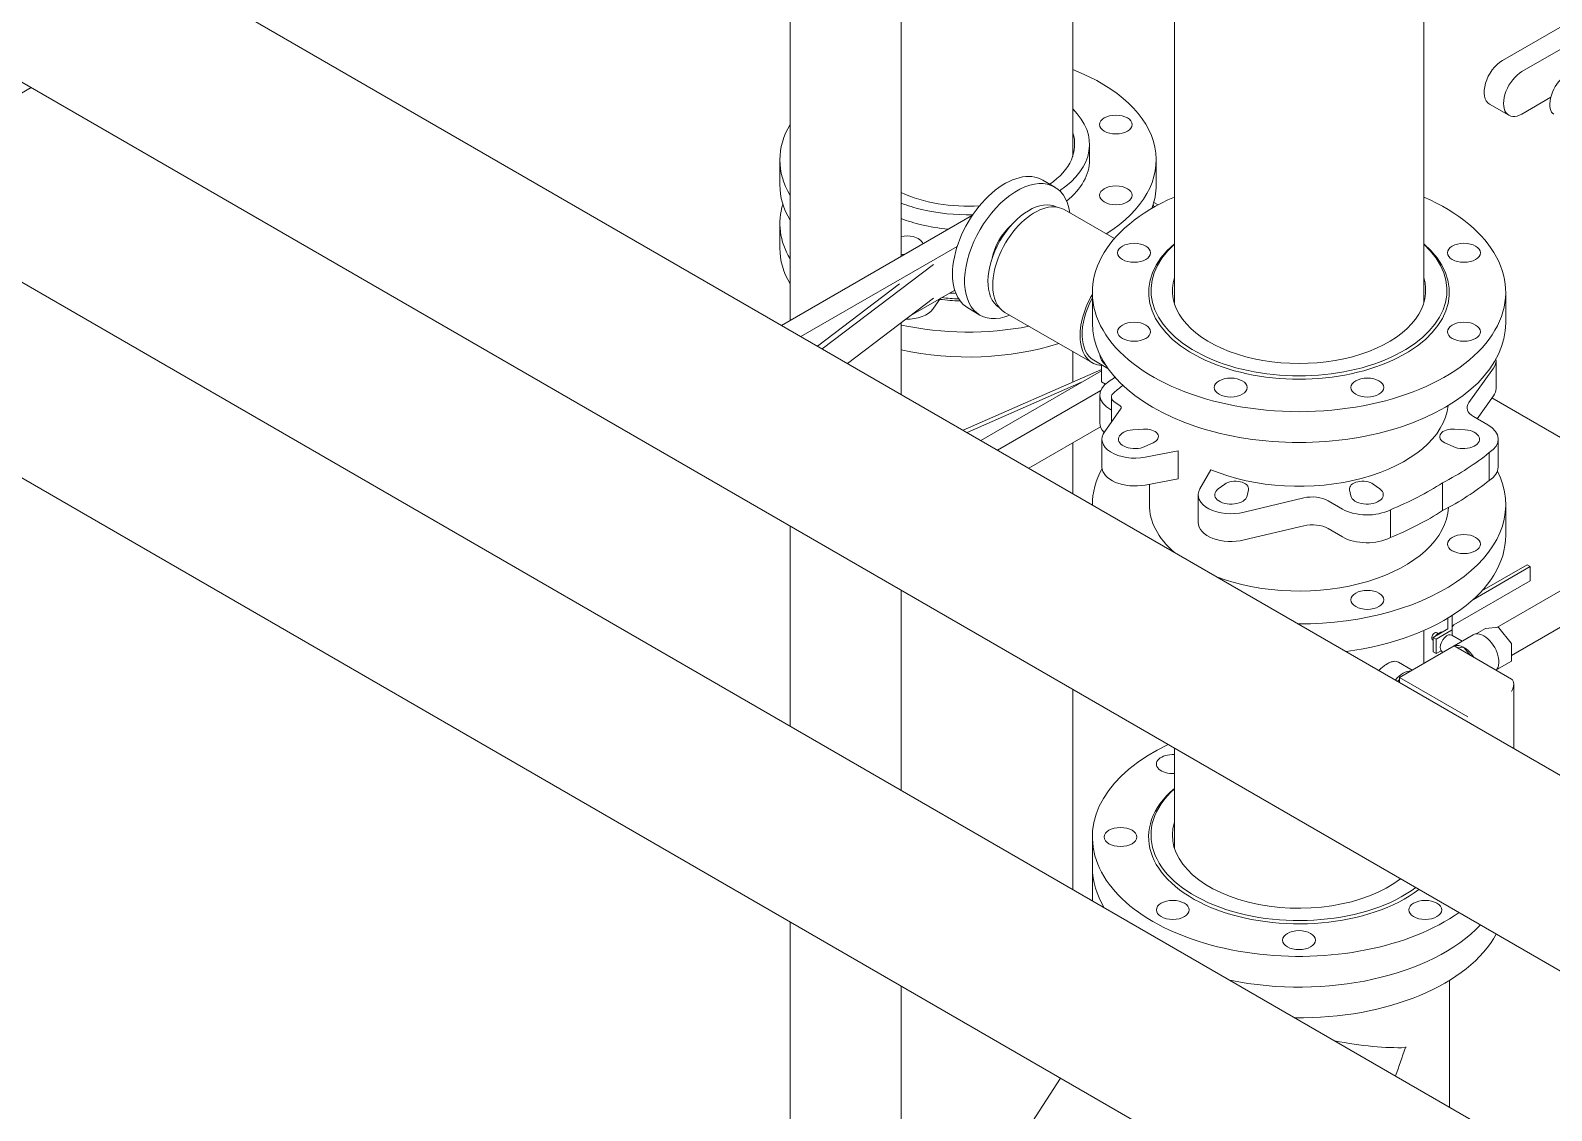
# Model space of a CAD drawing. Header units: millimetres. Extents: x -312439 to 477422, y -331570 to 212570.
# Drawn here: x 397884 to 398513, y 107805 to 108251 of the extents above; entities that cross this region are included whole.
import ezdxf

# ---------------------------------------------------------------- set-up
doc = ezdxf.new("R2010")
doc.units = ezdxf.units.MM

msp = doc.modelspace()

# ---------------------------------------------------------------- linework, layer by layer
at = {"color": 5, "linetype": 'Continuous', "lineweight": 0, "extrusion": (0, 0.816497, 0.57735)}
for p, q in [((398641.904, 107707.657), (397028.099, 108639.388)), ((398800.503, 107779.611), (397341.446, 108621.998)), ((398850.496, 107506.394), (396993.097, 108578.764)), ((398979.781, 107595.272), (397306.445, 108561.374)), ((398356.634, 108138.77), (398356.634, 108401.03)), ((398459.709, 108138.77), (398459.709, 108341.519)), ((398564.706, 108280.899), (398492.276, 108239.082)), ((398500.293, 108234.454), (398572.722, 108276.271)), ((398486.917, 108221.049), (398494.934, 108216.421)), ((398512.237, 108223.848), (398500.293, 108216.952)), ((398321.567, 108197.978), (398321.567, 108204.329)), ((398193.564, 108187.677), (398193.564, 108197.978)), ((398349.127, 108187.677), (398349.127, 108197.978)), ((398307.277, 108186.725), (398302.27, 108189.667)), ((398331.836, 108165.475), (398311.103, 108177.445)), ((398348.109, 108180.434), (398349.905, 108179.397)), ((398193.564, 108161.474), (398193.564, 108171.775)), ((398273.236, 108175.227), (398194.256, 108129.628)), ((398202.272, 108125), (398266.862, 108162.291)), ((398211.071, 108119.92), (398257.012, 108154.854)), ((398242.952, 108146.736), (398209.147, 108121.031)), ((398257.012, 108140.852), (398221.538, 108113.877)), ((398265.841, 108144.199), (398247.451, 108133.581)), ((398256.784, 108136.323), (398260.026, 108140.842)), ((398322.735, 108130.619), (398322.735, 108143.321)), ((398493.608, 108130.619), (398493.608, 108143.321)), ((398276.254, 108133.919), (398271.246, 108136.861)), ((398322.734, 108114.154), (398286.605, 108135.013)), ((398243.738, 108130.758), (398243.738, 108101.06)), ((398314.615, 108106.172), (398314.615, 108118.842)), ((398323.347, 108115.215), (398329.153, 108111.863)), ((398489.628, 108103.602), (398489.628, 108115.103)), ((398326.539, 108111.399), (398269.294, 108086.305)), ((398326.539, 108110.866), (398276.646, 108082.06)), ((398326.539, 108113.372), (398326.539, 108106.282)), ((398488.507, 108111.988), (398478.324, 108097.716)), ((398270.944, 108085.352), (398318.32, 108106.121)), ((398283.519, 108078.092), (398326.234, 108102.753)), ((398326.539, 108106.282), (398328.145, 108105.355)), ((398325.853, 108089.352), (398325.853, 108100.854)), ((398327.836, 108085.743), (398334.414, 108094.96)), ((398330.605, 108089.622), (398330.605, 108100.017)), ((398333.748, 108096.884), (398332.219, 108097.766)), ((398488.507, 108100.486), (398481.803, 108091.091)), ((398480.322, 108091.946), (398486.266, 108088.514)), ((398326.142, 108087.694), (398296.515, 108070.589)), ((398326.716, 108071.126), (398326.716, 108082.628)), ((398339.447, 108086.488), (398343.841, 108086.801)), ((398472.503, 108086.801), (398476.896, 108086.488)), ((398490.489, 108071.126), (398490.489, 108082.628)), ((398314.615, 108060.139), (398314.615, 108081.039)), ((398347.907, 108081.133), (398344.417, 108079.561)), ((398358.218, 108077.803), (398344.517, 108075.194)), ((398358.218, 108066.301), (398358.218, 108077.803)), ((398471.927, 108079.561), (398468.437, 108081.133)), ((398486.796, 108065.563), (398486.796, 108077.064)), ((398367.172, 108062.115), (398371.69, 108070.024)), ((398344.517, 108063.693), (398358.218, 108066.301)), ((398346.314, 108055.61), (398346.314, 108064.035)), ((398374.736, 108062.056), (398377.459, 108064.071)), ((398438.884, 108064.071), (398441.608, 108062.056)), ((398467.502, 108053.11), (398467.502, 108064.611)), ((398366.491, 108048.162), (398366.491, 108059.664)), ((398410.162, 108058.363), (398385.443, 108052.484)), ((398387.275, 108061.724), (398386.733, 108059.187)), ((398426.102, 108053.778), (398420.157, 108057.21)), ((398429.61, 108059.187), (398429.068, 108061.724)), ((398322.735, 108055.61), (398322.735, 108055.451)), ((398445.933, 108041.97), (398445.933, 108053.472)), ((398493.608, 108055.61), (398493.608, 108042.908)), ((398410.162, 108046.862), (398385.443, 108040.982)), ((398426.102, 108042.276), (398420.157, 108045.708)), ((398503.766, 108030.015), (398480.293, 108016.463)), ((398502.488, 108030.753), (398483.806, 108019.967)), ((398527.061, 108026.268), (398490.001, 108004.872)), ((398503.766, 108030.015), (398502.488, 108030.753)), ((398503.766, 108024.115), (398503.766, 108030.015)), ((398503.766, 108024.115), (398472.238, 108005.912)), ((398533.583, 108014.971), (398496.057, 107993.305)), ((398469.707, 108008.689), (398469.707, 108004.247)), ((398471.514, 108001.585), (398471.514, 108009.806)), ((398459.709, 107989.986), (398459.709, 108003.567)), ((398469.707, 108004.247), (398463.561, 108000.699)), ((398464.839, 107999.962), (398463.561, 108000.699)), ((398463.561, 108000.699), (398463.561, 107994.798)), ((398464.774, 108001.574), (398464.686, 108001.349)), ((398471.514, 108003.815), (398464.839, 107999.962)), ((398466.758, 108002.837), (398464.95, 108001.793)), ((398465.124, 108002.675), (398465.8, 108002.284)), ((398467.096, 108002.74), (398466.902, 108002.852)), ((398471.334, 108001.688), (398475.662, 107999.19)), ((398472.278, 107997.237), (398480.195, 108001.807)), ((398481.443, 108002.2), (398485.322, 108004.44)), ((398490.487, 108004.915), (398485.387, 108004.46)), ((398495.901, 107998.389), (398490.8, 108004.735)), ((398472.273, 107997.239), (398449.754, 107984.238)), ((398463.408, 107999.703), (398463.561, 107999.615)), ((398463.561, 107994.798), (398464.839, 107994.061)), ((398464.839, 107994.061), (398464.839, 107999.962)), ((398466.906, 107995.254), (398464.839, 107994.061)), ((398467.367, 107994.818), (398467.724, 107994.613)), ((398472.273, 107997.239), (398496.018, 107983.53)), ((398476.196, 107996.664), (398473.662, 107996.438)), ((398479.043, 107993.331), (398476.509, 107996.484)), ((398496.057, 107991.186), (398496.057, 107997.986)), ((398454.966, 107987.247), (398449.302, 107990.517)), ((398489.931, 107987.499), (398495.965, 107990.983)), ((398449.754, 107984.238), (398449.754, 107982.116)), ((398449.754, 107984.238), (398477.977, 107967.943)), ((398496.946, 107981.48), (398496.946, 107954.87)), ((398356.634, 107913.741), (398356.634, 107955.046)), ((398322.735, 107918.293), (398322.735, 107892.889)), ((398470.335, 107859.051), (398470.335, 107808.613)), ((398228.306, 107693.035), (398309.574, 107818.696))]:
    msp.add_line(p, q, dxfattribs=at)
at = {"color": 0, "linetype": 'Continuous', "lineweight": 0, "extrusion": (0, 0.816497, 0.57735)}
for p, q in [((398243.738, 108435.542), (398243.738, 108158.196)), ((398314.615, 108425.289), (398314.615, 108199.422)), ((398197.804, 108409.022), (398197.804, 108131.676)), ((397884.065, 108227.885), (397812.454, 108186.541)), ((398487.946, 108099.699), (398571.096, 108051.692)), ((398197.804, 108046.747), (398197.804, 107964.059)), ((398243.738, 108020.227), (398243.738, 107937.539)), ((398314.615, 107896.618), (398314.615, 107979.306)), ((398197.804, 107883.226), (398197.804, 107688.727)), ((398243.738, 107856.707), (398243.738, 107716.896))]:
    msp.add_line(p, q, dxfattribs=at)
at = {"color": 5, "linetype": 'Continuous', "lineweight": 0}
for centre, major_axis, ratio, start_param, end_param in [((398271.346, 108197.978), (-77.781, 0), 0.5773503, 2.3943234, 4.1224634), ((398492.276, 108230.331), (-5.359, -9.282), 0.5773503, 3.9269908, 6.2831853), ((398500.293, 108225.703), (-5.359, -9.282), 0.5773503, 3.9269908, 7.0685835), ((398517.013, 108224.752), (-3.442, -7.853), 0.493747, 3.867644, 6.2831853), ((398271.346, 108204.329), (-50.221, 0), 0.5773503, 2.4245459, 3.6740044), ((398271.346, 108197.978), (-77.781, 0), 0.5773503, 5.9515017, 6.614869), ((398271.346, 108204.329), (-44.096, 0), 0.5773503, 2.4441495, 3.3355457), ((398271.346, 108197.978), (50.221, 0), 0.5773503, 5.6585652, 6.2831853), ((398286.758, 108163.264), (15.512, 26.403), 0.5823607, 0, 3.1415927), ((398291.765, 108160.322), (15.512, 26.403), 0.5823607, 5.6441249, 10.0726691), ((398271.346, 108187.677), (77.781, 0), 0.5773503, 3.1415927, 3.4732763), ((398271.346, 108204.329), (-44.096, 0), 0.5773503, 0.8942777, 1.6783762), ((398271.346, 108187.677), (77.781, 0), 0.5773503, 6.0640285, 6.2831853), ((398271.346, 108171.775), (77.781, 0), 0.5773503, 2.9635992, 3.4732763), ((398271.346, 108204.329), (-50.221, 0), 0.5773503, 0.9887545, 1.1780972), ((398271.346, 108204.329), (-50.221, 0), 0.5773503, 1.1780972, 1.6102086), ((398296.486, 108157.597), (-11.962, -20.719), 0.5773503, 3.1652728, 6.2595051), ((398298.854, 108156.229), (12.249, 21.216), 0.5773503, 0, 2.3561945), ((398408.172, 108143.321), (85.437, 0), 0.5773503, 2.2183358, 7.2064421), ((398271.346, 108171.775), (77.781, 0), 0.5773503, 0.149961, 0.1779935), ((398271.346, 108197.978), (50.221, 0), 0.5773503, 4.1303471, 4.3196899), ((398271.346, 108197.978), (50.221, 0), 0.5773503, 4.3196899, 4.5474992), ((398291.765, 108160.322), (7.656, 13.26), 0.5773503, 1.0365396, 2.1050531), ((398246.033, 108162.697), (-6.737, 0), 0.5773503, 4.3196899, 5.0600898), ((398246.033, 108162.697), (-6.737, 0), 0.5773503, 3.3117178, 4.3196899), ((398271.346, 108161.474), (-77.781, 0), 0.5773503, 0, 0.3316837), ((398246.033, 108162.697), (-6.737, 0), 0.5773503, 1.2230955, 1.4006712), ((398408.172, 108143.321), (62.164, 0), 0.5773503, 2.548228, 6.8765499), ((398408.172, 108144.121), (-61.184, 0), 0.5773503, 5.7140037, 9.9939595), ((398298.854, 108156.229), (12.249, 21.216), 0.5773503, 2.3561945, 3.1415927), ((398408.172, 108144.121), (-52.364, 0), 0.5773503, 6.105246, 9.6027173), ((398271.346, 108172.575), (56.958, 0), 0.5773503, 4.506453, 4.6545014), ((398271.346, 108173.375), (56.958, 0), 0.5773503, 4.5201996, 4.6445484), ((398271.346, 108187.677), (77.781, 0), 0.5773503, 4.6144315, 4.6476598), ((398334.983, 108135.37), (11.637, 20.155), 0.5773503, 1.6248603, 3.1415927), ((398334.983, 108135.37), (12.249, 21.216), 0.5773503, 1.570744, 3.4177719), ((398246.033, 108138.894), (11.637, 0), 0.5773503, 4.6757776, 5.8904862), ((398271.346, 108171.775), (77.781, 0), 0.5773503, 4.3495346, 5.0420492), ((398408.172, 108130.619), (-85.437, 0), 0.5773503, 0, 3.1415927), ((398271.346, 108161.474), (-77.781, 0), 0.5773503, 1.2079419, 2.074566), ((398340.258, 108117.856), (-14.405, 0), 0.5773503, 0.0592775, 0.5701311), ((398476.071, 108115.103), (13.556, 0), 0.5773503, 5.8737687, 6.3559681), ((398532.895, 108012.605), (-260.291, 0), 0.5773503, 5.5936799, 5.6090261), ((398340.258, 108100.854), (-14.405, 0), 0.5773503, 5.5507149, 7.1196252), ((398336.117, 108100.017), (-5.512, 0), 0.5773503, 5.6411446, 7.0685835), ((398542.894, 108015.637), (-258.723, 0), 0.5773503, 5.6433419, 5.6673391), ((398476.071, 108103.602), (13.556, 0), 0.5773503, 5.8737687, 6.2831853), ((398331.583, 108095.633), (3.062, 0), 0.5773503, 5.8923976, 7.0685835), ((398408.172, 108098.865), (61.857, 0), 0.5773503, 4.0816104, 6.2172753), ((398486.818, 108095.696), (-9.187, 0), 0.5773503, 5.8923976, 7.0685835), ((398340.258, 108089.352), (-14.405, 0), 0.5773503, 0, 0.4962001), ((398476.071, 108082.628), (14.418, 0), 0.5773503, 5.5512125, 7.0685835), ((398340.272, 108082.628), (-13.556, 0), 0.5773503, 5.8737687, 8.1724889), ((398340.272, 108082.628), (-6.737, 0), 0.5773503, 4.8351545, 8.5166127), ((398344.516, 108083.642), (5.512, 0), 0.5773503, 5.3750201, 7.9767471), ((398471.828, 108083.642), (-5.512, 0), 0.5773503, 4.5896219, 7.191349), ((398476.071, 108082.628), (6.737, 0), 0.5773503, 4.0497563, 7.7312146), ((398380.599, 108120.701), (130.347, 0), 0.5773503, 5.4421677, 5.6646456), ((398408.172, 108055.61), (-85.437, 0), 0.5773503, 5.9753277, 6.2864203), ((398340.272, 108071.126), (-13.556, 0), 0.5773503, 0, 1.8893036), ((398476.071, 108071.126), (14.418, 0), 0.5773503, 5.5512125, 6.2831853), ((398381.805, 108062.114), (5.512, 0), 0.5773503, 6.1604182, 8.7621453), ((398408.172, 108055.61), (-85.437, 0), 0.5773503, 1.5675614, 3.4255664), ((398434.539, 108062.114), (5.512, 0), 0.5773503, 0.6626311, 3.2643581), ((398370.351, 108114.785), (-130.347, 0), 0.5773503, 2.1893361, 2.411814), ((398380.599, 108109.2), (130.347, 0), 0.5773503, 5.4421677, 5.6646456), ((398380.047, 108059.664), (-13.556, 0), 0.5773503, 5.964678, 8.2633982), ((398380.047, 108059.664), (-6.737, 0), 0.5773503, 5.6205526, 9.3020109), ((398413.661, 108053.459), (-9.187, 0), 0.5773503, 3.9269908, 5.1031767), ((398436.297, 108059.664), (-6.737, 0), 0.5773503, 0.1227655, 3.8042237), ((398408.172, 108055.61), (61.857, 0), 0.5773503, 3.1415927, 3.7256624), ((398408.172, 108055.61), (61.857, 0), 0.5773503, 4.1283192, 6.2501807), ((398436.297, 108059.664), (-14.418, 0), 0.5773503, 0.7853982, 2.3027692), ((398370.351, 108103.283), (-130.347, 0), 0.5773503, 2.1893361, 2.411814), ((398380.047, 108048.162), (-13.556, 0), 0.5773503, 0, 1.9802129), ((398413.661, 108041.958), (-9.187, 0), 0.5773503, 3.9269908, 5.1031767), ((398436.297, 108048.162), (-14.418, 0), 0.5773503, 0.7853982, 2.3027692), ((398408.172, 108042.908), (85.437, 0), 0.5773503, 4.9423536, 6.2831853), ((398464.266, 108001.189), (0.858, 1.486), 0.5773503, 0, 3.1415927), ((398464.95, 108001.558), (0.144, 0.249), 0.5773503, 0.7853982, 1.8325957), ((398469.351, 107998.253), (-1.983, -3.435), 0.5773503, 3.1415927, 5.4977871), ((398466.758, 108002.602), (0.144, 0.249), 0.5773503, 0, 0.7853982), ((398473.986, 108004.903), (-2.473, 0), 0.5773503, 5.4977871, 6.2831853), ((398484.581, 107994.211), (-4.386, 7.596), 0.5773503, 5.4977871, 6.2831853), ((398484.581, 107994.211), (-4.386, 7.596), 0.5773503, 3.3213391, 5.4977871), ((398485.543, 108004.057), (-0.221, 0.383), 0.5773503, 6.0213859, 6.2831853), ((398490.644, 108004.512), (-0.221, 0.383), 0.5773503, 4.9741884, 6.0213859), ((398469.351, 107998.253), (-1.983, -3.435), 0.5773503, 5.4977871, 6.2831853), ((398476.352, 107989.46), (-4.386, 7.596), 0.5773503, 5.4977871, 6.2093647), ((398476.352, 107996.261), (-0.221, 0.383), 0.5773503, 4.9741884, 6.0213859), ((398476.352, 107989.46), (-4.386, 7.596), 0.5773503, 4.7862096, 5.4977871), ((398495.744, 107998.167), (-0.221, 0.383), 0.5773503, 3.9269908, 4.9741884), ((398495.744, 107991.366), (0.221, -0.383), 0.5773503, 0, 0.7853982), ((398451.285, 107977.739), (-5.037, -8.725), 0.5773503, 3.470345, 4.40739), ((398451.285, 107977.739), (-4.119, -7.134), 0.5773503, 4.1930306, 4.3363148), ((398493.779, 107979.652), (2.239, 3.879), 0.5773503, 4.712389, 6.2831853), ((398408.172, 107918.293), (85.437, 0), 0.5773503, 2.2556999, 5.5982817), ((398355.987, 107948.421), (6.798, 0), 0.5773503, 1.4754839, 4.8077014), ((398408.172, 107918.293), (62.164, 0), 0.5773503, 2.548228, 5.6361136), ((398408.172, 107919.093), (-61.184, 0), 0.5773503, 5.7140037, 8.7637786), ((398408.172, 107919.093), (52.364, 0), 0.5773503, 2.9636533, 5.6432754), ((398408.172, 107905.591), (85.437, 0), 0.5773503, 3.1415927, 3.482754), ((398408.172, 107905.591), (-85.437, 0), 0.5773503, 0, 0.3411614), ((398408.172, 107892.889), (-85.437, 0), 0.5773503, 0, 0.0196443), ((398408.172, 107905.591), (85.437, 0), 0.5773503, 4.3712276, 5.7840867), ((398408.172, 107905.591), (-85.437, 0), 0.5773503, 1.2296349, 2.6424941), ((398408.172, 107892.889), (-85.437, 0), 0.5773503, 1.551152, 2.8392455), ((398408.172, 107856.683), (61.944, -18.285), 0.2854431, 5.0352704, 5.5818472), ((398408.172, 107856.683), (40.111, 135.883), 0.349506, 4.5399984, 4.628329), ((398408.278, 107856.846), (-52.199, 33.758), 0.0711624, 3.7521228, 3.760338), ((398408.172, 107763.365), (41.906, 90.433), 0.5077224, 5.4290158, 5.4521733)]:
    msp.add_ellipse(centre, major_axis=major_axis, ratio=ratio, start_param=start_param, end_param=end_param, dxfattribs=at)
for centre, major_axis in [((398332.455, 108212.592), (-6.737, 0)), ((398332.455, 108183.364), (-6.737, 0)), ((398339.989, 108159.627), (6.798, 0)), ((398476.354, 108159.627), (6.798, 0)), ((398339.989, 108127.015), (6.798, 0)), ((398476.354, 108127.015), (6.798, 0)), ((398379.93, 108103.956), (6.798, 0)), ((398436.414, 108103.956), (6.798, 0)), ((398476.354, 108039.304), (-6.798, 0)), ((398436.414, 108016.245), (-6.798, 0)), ((398334.371, 107918.293), (6.798, 0)), ((398355.987, 107888.164), (6.798, 0)), ((398460.356, 107888.164), (6.798, 0)), ((398408.172, 107875.684), (6.798, 0))]:
    msp.add_ellipse(centre, major_axis=major_axis, ratio=0.5773503, dxfattribs=at)
msp.add_open_spline([(398449.302, 107990.517), (398449.03, 107990.674), (398448.719, 107990.784), (398448.028, 107990.89), (398447.647, 107990.886), (398446.836, 107990.761), (398446.404, 107990.641), (398445.518, 107990.298), (398445.063, 107990.075), (398444.166, 107989.557), (398443.694, 107989.245), (398442.738, 107988.524), (398442.254, 107988.116), (398441.577, 107987.478), (398441.373, 107987.277), (398441.173, 107987.07)], degree=3, knots=[62.1376785, 62.1376785, 62.1376785, 62.1376785, 65.2444673, 65.2444673, 68.351256, 68.351256, 71.4580448, 71.4580448, 74.5648335, 74.5648335, 77.6716223, 77.6716223, 80.778411, 80.778411, 82.1344549, 82.1344549, 82.1344549, 82.1344549], dxfattribs=at)

doc.saveas('drawing.dxf')
